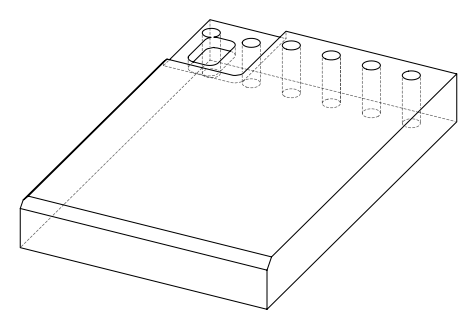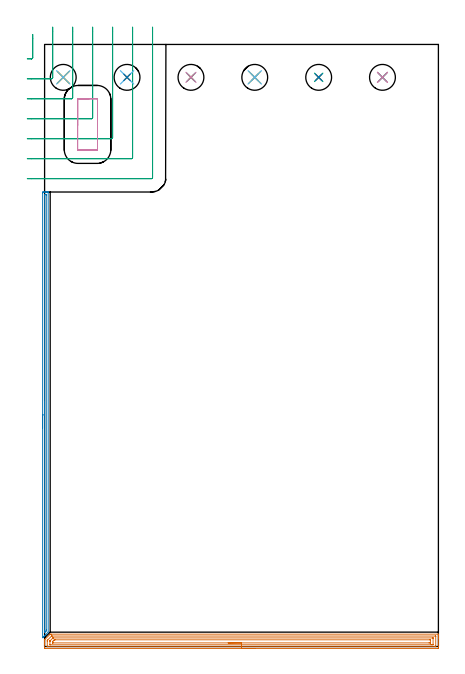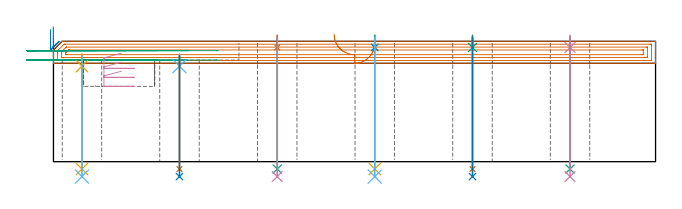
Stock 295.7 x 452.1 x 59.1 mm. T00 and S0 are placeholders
(PLAN: 22 operations, 14 tool changes, 23.1 min)
(1 AREA_MILL | FG_CHAMFER_SURFACE | UGT0205_001 | 9.69 min | 17241 mm3)
(2 AREA_MILL_1 | FG_CHAMFER_SURFACE_1 | UGT0205_001 | 5.49 min | 2948 mm3)
(3 MILL_CORNER_NOTCH_RECTANGULAR | CORNER_NOTCH_RECTANGULAR | UGT0201_104 | Follow Part, ap 5, ae 75% | 3.6 min | 92617 mm3)
(4 MILL_RECTANGULAR_POCKET | POCKET_RECTANGULAR_STRAIGHT | UGT0201_104 | Follow Part, ap 5, ae 75% | 1 min | 25171 mm3)
(5 SPOT_DRILL | STEP1HOLE | NXT0321_9005460120000 | 0.05 min | 180 mm3)
(6 SPOT_DRILL_1 | STEP1HOLE_1 | NXT0321_9005460120000 | 0.05 min | 180 mm3)
(7 SPOT_DRILL_2 | STEP1HOLE_2 | NXT0321_9005460120000 | 0.05 min | 182 mm3)
(8 SPOT_DRILL_3 | STEP1HOLE_3 | NXT0321_9005460120000 | 0.05 min | 183 mm3)
(9 SPOT_DRILL_4 | STEP1HOLE_4 | NXT0321_9005460120000 | 0.05 min | 184 mm3)
(10 SPOT_DRILL_5 | STEP1HOLE_5 | NXT0321_9005460120000 | 0.05 min | 182 mm3)
(11 DRILL_THROUGH_HOLE_INTO_CENTER | STEP1HOLE | NXT0301_087 | 0.23 min | 5077 mm3)
(12 DRILL_TO_ENLARGE_THROUGH_HOLE | STEP1HOLE | UGT0301_261 | 0.24 min | 9460 mm3)
(13 DRILL_THROUGH_HOLE_INTO_CENTER_1 | STEP1HOLE_1 | NXT0301_087 | 0.23 min | 5075 mm3)
(14 DRILL_TO_ENLARGE_THROUGH_HOLE_1 | STEP1HOLE_1 | UGT0301_261 | 0.24 min | 9462 mm3)
(15 DRILL_THROUGH_HOLE_INTO_CENTER_2 | STEP1HOLE_2 | NXT0301_087 | 0.26 min | 6047 mm3)
(16 DRILL_TO_ENLARGE_THROUGH_HOLE_2 | STEP1HOLE_2 | UGT0301_261 | 0.28 min | 11209 mm3)
(17 DRILL_THROUGH_HOLE_INTO_CENTER_3 | STEP1HOLE_3 | NXT0301_087 | 0.26 min | 6044 mm3)
(18 DRILL_TO_ENLARGE_THROUGH_HOLE_3 | STEP1HOLE_3 | UGT0301_261 | 0.28 min | 11214 mm3)
(19 DRILL_THROUGH_HOLE_INTO_CENTER_4 | STEP1HOLE_4 | NXT0301_087 | 0.26 min | 6039 mm3)
(20 DRILL_TO_ENLARGE_THROUGH_HOLE_4 | STEP1HOLE_4 | UGT0301_261 | 0.28 min | 11218 mm3)
(21 DRILL_THROUGH_HOLE_INTO_CENTER_5 | STEP1HOLE_5 | NXT0301_087 | 0.26 min | 6043 mm3)
(22 DRILL_TO_ENLARGE_THROUGH_HOLE_5 | STEP1HOLE_5 | UGT0301_261 | 0.28 min | 11209 mm3)
(TOOL UGT0205_001 | Chamfer Mill 20 x 3 x 45 deg. | D20 FL50 Z2)
(TOOL UGT0201_104 | End Mill 20 mm | D20 FL22 Z2)
(TOOL NXT0321_9005460120000 | NC Spot Drill, 142deg, 12mm, Carbide, Uncoated | D12 PA142 FL30 Z2)
(TOOL NXT0301_087 | Carbide Drill 11.6mm [860.1-1160-058A1-MM 2214] | D11.6 PA140 FL72 Z2)
(TOOL UGT0301_261 | Twist Drill 19.4 mm | D19.4 PA118 FL140 Z2)
(OP 1 AREA_MILL)
G17 G21 G94 G90
T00 M6
G54
G17 G0 G90 X157.85 Y-1.5 S1061 M3
G43 Z69.1 H0
Z58.3
G94 G1 X157.812 Z57.428 F250.
X157.698 Z56.563
X157.509 Z55.712
X157.247 Z54.88
X156.913 Z54.074
X156.51 Z53.3
X156.041 Z52.564
X155.51 Z51.872
X154.921 Z51.229
X154.278 Z50.64
X153.586 Z50.108
X152.85 Z49.64
X152.076 Z49.237
X151.27 Z48.903
X150.438 Z48.641
X149.586 Z48.452
X148.722 Z48.338
X147.85 Z48.3
X0.605
X0.084 Y-1.494 Z48.303
X0.008 Y-1.491 Z48.305
X0. Y-0.976 Z48.82
Y1.683 Z51.478
Y2.255 Z52.052
Y2.57 Z52.366
Y3.142 Z52.938
Y3.457 Z53.252
Y4.078 Z53.877
Y4.787 Z54.586
X0.001 Y4.916 Z54.716
X0.01 Y5.111 Z54.906
X0.129 Y5.23 Z55.028
X0.158 Y5.259 Z55.058
X4.119 Y9.22 Z59.018
X4.174 Y9.273 Z59.072
X4.198 Y9.293 Z59.093
X5.067 Y9.3 Z59.1
X295.541
X295.69 Y9.297 Z59.088
X295.693 Y9.273 Z59.064
X295.7 Y8.928 Z58.727
Y8.52 Z58.319
Y7.89 Z57.685
Y6.688 Z56.485
Y6.117 Z55.911
Y-0.376 Z49.421
X295.696 Y-0.976 Z48.821
X295.692 Y-1.492 Z48.306
X295.617 Y-1.494 Z48.303
X295.095 Y-1.5 Z48.3
X147.85
Y-0.086 Z49.714
X2.389
X2.167 Y-0.084 Z49.716
X2.058 Y-0.081 Z49.719
X2.012 Y-0.079 Z49.721
X2.008 Y-0.045 Z49.755
X2.004 Y0.052 Z49.852
X2. Y0.297 Z50.097
Y3.843 Z53.643
X2.003 Y4.343 Z54.143
X2.006 Y4.537 Z54.337
X2.01 Y4.632 Z54.432
X2.046 Y4.684 Z54.484
X2.389 Y5.039 Z54.839
X5.067 Y7.717 Z57.517
X5.155 Y7.802 Z57.602
X5.212 Y7.854 Z57.654
X5.242 Y7.879 Z57.679
X5.293 Y7.881 Z57.681
X5.515 Y7.884 Z57.684
X5.959 Y7.886 Z57.686
X293.311
X293.533 Y7.884 Z57.684
X293.642 Y7.881 Z57.681
X293.687 Y7.879 Z57.679
X293.691 Y7.845 Z57.645
X293.696 Y7.748 Z57.548
X293.7 Y7.503 Z57.303
X293.699 Y0.411 Z50.211
X293.692 Y0.023 Z49.823
X293.689 Y-0.079 Z49.721
X293.643 Y-0.082 Z49.718
X293.533 Y-0.084 Z49.716
X293.311 Y-0.086 Z49.714
X147.85
Y1.328 Z51.128
X4.531 Y1.329 Z51.129
X4.174 Y1.33 Z51.13
X4.056 Y1.333 Z51.133
X4.021 Y1.335 Z51.135
X4.01 Y1.396 Z51.196
X4.005 Y1.51 Z51.31
X4.001 Y1.683 Z51.483
X4. Y3.63 Z53.43
X4.005 Y3.986 Z53.786
X4.01 Y4.164 Z53.964
X4.017 Y4.206 Z54.006
X4.052 Y4.246 Z54.046
X4.143 Y4.343 Z54.143
X4.158 Y4.359 Z54.159
X5.959 Y6.16 Z55.96
X6.247 Y6.439 Z56.239
X6.27 Y6.459 Z56.259
X6.295 Y6.465 Z56.265
X6.361 Y6.468 Z56.268
X6.495 Y6.471 Z56.271
X291.169
X291.526 Y6.469 Z56.269
X291.644 Y6.467 Z56.267
X291.679 Y6.465 Z56.265
X291.69 Y6.404 Z56.204
X291.695 Y6.29 Z56.09
X291.699 Y6.117 Z55.917
Y1.683 Z51.483
X291.698 Y1.513 Z51.313
X291.69 Y1.344 Z51.144
X291.526 Y1.335 Z51.135
X290.989 Y1.33 Z51.13
X290.633 Y1.329 Z51.129
X290.098 Y1.328 Z51.128
X147.85
Y2.743 Z52.543
X6.677
X6.088 Y2.748 Z52.548
X6.021 Y2.749 Z52.549
X6.01 Y2.753 Z52.553
X6.006 Y2.774 Z52.574
X6.003 Y2.823 Z52.623
X6.001 Y3.02 Z52.82
X6. Y3.416 Z53.216
X6.002 Y3.457 Z53.257
X6.01 Y3.668 Z53.468
X6.026 Y3.765 Z53.565
X6.092 Y3.834 Z53.634
X6.278 Y4.026 Z53.826
X6.851 Y4.603 Z54.403
X7.168 Y4.915 Z54.715
X7.253 Y4.997 Z54.797
X7.304 Y5.044 Z54.844
X7.385 Y5.05 Z54.85
X7.744 Y5.055 Z54.855
X7.918 Y5.057 Z54.857
X289.023
X289.612 Y5.052 Z54.852
X289.679 Y5.05 Z54.85
X289.69 Y5.047 Z54.847
X289.694 Y5.026 Z54.826
X289.697 Y4.977 Z54.777
X289.699 Y4.779 Z54.579
Y3.034 Z52.834
X289.696 Y2.822 Z52.622
X289.693 Y2.77 Z52.57
X289.69 Y2.75 Z52.55
X289.669 Y2.748 Z52.548
X289.565 Y2.745 Z52.545
X288.849 Y2.743 Z52.543
X288.675
X147.85
X146.978 Z52.581
X146.113 Z52.695
X145.262 Z52.883
X144.43 Z53.146
X143.624 Z53.48
X142.85 Z53.882
X142.114 Z54.351
X141.422 Z54.882
X140.779 Z55.472
X140.19 Z56.115
X139.658 Z56.807
X139.19 Z57.543
X138.787 Z58.316
X138.453 Z59.122
X138.191 Z59.954
X138.002 Z60.806
X137.888 Z61.671
X137.85 Z62.543
G0 Z69.1
M5
M2
(OP 2 AREA_MILL_1)
G17 G21 G94 G90
T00 M6
G54
G17 G0 G90 X-1.5 Y163.95 S1061 M3
G43 Z69.1 H0
Z64.9
G94 G1 Y163.988 Z64.028 F250.
Y164.102 Z63.164
Y164.291 Z62.312
Y164.553 Z61.48
Y164.887 Z60.674
Y165.29 Z59.9
Y165.759 Z59.164
Y166.29 Z58.472
Y166.879 Z57.829
Y167.522 Z57.24
Y168.214 Z56.709
Y168.95 Z56.24
Y169.724 Z55.837
Y170.53 Z55.503
Y171.362 Z55.241
Y172.214 Z55.052
Y173.078 Z54.938
Y173.95 Z54.9
Y340.673
X-1.497 Y341.03
X-1.492 Y341.29 Z54.904
X-1.149 Y341.3 Z55.247
X-0.887 Z55.508
X-0.274 Z56.12
X0.249 Z56.646
X0.6 Z56.996
X1.123 Z57.519
X1.474 Z57.869
X2.177 Z58.576
X2.418 Z58.817
X2.56 Y341.298 Z58.953
X2.697 Y341.29 Z59.089
X2.7 Y341.12 Z59.1
X2.699 Y10.8 Z59.099
X1.037 Y9.135 Z57.434
X0.298 Y8.397 Z56.696
X0.163 Y8.261 Z56.559
X0.022 Y8.121 Z56.419
X-0.13 Y7.969 Z56.268
X-0.274 Y7.823 Z56.121
X-0.425 Y7.674 Z55.973
X-0.558 Y7.541 Z55.84
X-0.711 Y7.386 Z55.683
X-0.872 Y7.227 Z55.526
X-0.985 Y7.114 Z55.413
X-1.371 Y6.728 Z55.027
X-1.498 Y6.601 Z54.9
X-1.5 Y6.78
Y173.95
X-0.086 Z56.314
X-0.085 Y338.886 Z56.315
X-0.082 Y339.236 Z56.318
X-0.079 Y339.278 Z56.321
X-0.077 Y339.29 Z56.323
X-0.048 Y339.293 Z56.352
X0.06 Y339.297 Z56.46
X0.195 Y339.3 Z56.595
X0.6 Z57.
X1.069 Z57.469
X1.233 Y339.297 Z57.633
X1.266 Y339.294 Z57.666
X1.277 Y339.29 Z57.677
X1.28 Y339.28 Z57.68
X1.283 Y339.241 Z57.683
X1.285 Y339.079 Z57.685
Y12.59
X1.281 Y11.894 Z57.681
X1.279 Y11.846 Z57.679
X1.253 Y11.815 Z57.653
X1.144 Y11.696 Z57.544
X0.428 Y10.978 Z56.828
X0.253 Y10.802 Z56.653
X0.062 Y10.615 Z56.462
X-0.017 Y10.54 Z56.383
X-0.079 Y10.485 Z56.321
X-0.082 Y10.606 Z56.318
X-0.084 Y10.802 Z56.316
X-0.085 Y11.225 Z56.315
X-0.086 Y11.504 Z56.314
Y173.95
Y174.822 Z56.352
Y175.687 Z56.466
Y176.538 Z56.655
Y177.37 Z56.917
Y178.176 Z57.251
Y178.95 Z57.654
Y179.686 Z58.123
Y180.378 Z58.654
Y181.021 Z59.243
Y181.61 Z59.886
Y182.142 Z60.579
Y182.61 Z61.314
Y183.013 Z62.088
Y183.347 Z62.894
Y183.609 Z63.726
Y183.798 Z64.578
Y183.912 Z65.443
Y183.95 Z66.314
G0 Z69.1
M5
M2
(OP 3 MILL_CORNER_NOTCH_RECTANGULAR)
G17 G21 G94 G90
T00 M6
G54
G17 G0 G90 X-13. Y441.3 S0 M3
G43 Z69.1 H0
Z54.5
G94 G1 X-10. F250.
X-9.893 F500.
G3 X-8.9 Y442.293 R1.
G1 Y456.66
Y459.66 F250.
G0 Z69.1
X-13. Y426.3
Z54.5
G1 X-10.
X5.107 F500.
G3 X6.1 Y427.293 R1.
G1 Y462.1
Y465.1 F250.
G0 Z69.1
X-13. Y411.3
Z54.5
G1 X-10.
X20.106 F500.
G3 X21.1 Y412.294 R1.
G1 Y462.1
Y465.1 F250.
G0 Z69.1
X-13. Y396.3
Z54.5
G1 X-10.
X35.106 F500.
G3 X36.1 Y397.294 R1.
G1 Y462.1
Y465.1 F250.
G0 Z69.1
X-13. Y381.3
Z54.5
G1 X-10.
X50.105 F500.
G3 X51.1 Y382.295 R1.
G1 Y462.1
Y465.1 F250.
G0 Z69.1
X-13. Y366.3
Z54.5
G1 X-10.
X65.105 F500.
G3 X66.1 Y367.295 R1.
G1 Y462.1
Y465.1 F250.
G0 Z69.1
X-13. Y351.3
Z54.5
G1 X-10.
X80.105 F500.
G3 X81.1 Y352.295 R1.
G1 Y462.1
Y465.1 F250.
G0 Z69.1
X-13. Y441.3
Z49.9
G1 X-10.
X-9.893 F500.
G3 X-8.9 Y442.293 R1.
G1 Y456.66
Y459.66 F250.
G0 Z69.1
X-13. Y426.3
Z49.9
G1 X-10.
X5.107 F500.
G3 X6.1 Y427.293 R1.
G1 Y462.1
Y465.1 F250.
G0 Z69.1
X-13. Y411.3
Z49.9
G1 X-10.
X20.106 F500.
G3 X21.1 Y412.294 R1.
G1 Y462.1
Y465.1 F250.
G0 Z69.1
X-13. Y396.3
Z49.9
G1 X-10.
X35.106 F500.
G3 X36.1 Y397.294 R1.
G1 Y462.1
Y465.1 F250.
G0 Z69.1
X-13. Y381.3
Z49.9
G1 X-10.
X50.105 F500.
G3 X51.1 Y382.295 R1.
G1 Y462.1
Y465.1 F250.
G0 Z69.1
X-13. Y366.3
Z49.9
G1 X-10.
X65.105 F500.
G3 X66.1 Y367.295 R1.
G1 Y462.1
Y465.1 F250.
G0 Z69.1
X-13. Y351.3
Z49.9
G1 X-10.
X80.105 F500.
G3 X81.1 Y352.295 R1.
G1 Y462.1
Y465.1 F250.
G0 Z69.1
M5
M2
(OP 4 MILL_RECTANGULAR_POCKET)
G17 G21 G94 G90
T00 M6
G54
G17 G0 G90 X33.361 Y411.3 S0 M3
G43 Z69.1 H0
Z53.26
G94 G1 X25.1 Z51.046 F250.
X25.03 Z51.028
X24.9 Y411.223 Z50.987
X24.842 Y411.171 Z50.966
X24.8 Y411.078 Z50.939
Y411. Z50.918
Y392.05 Z45.84
Y373.1 F500.
G3 X25.1 Y372.8 R0.3
G1 X39.4
G3 X39.7 Y373.1 R0.3
G1 Y411.
G3 X39.4 Y411.3 R0.3
G1 X25.1
X25.03 Y411.302
X24.967 Y411.269
X24.93 Y411.251
X24.9 Y411.223
G3 X24.8 Y411. R0.3
G1 Y392.05
Y391.05
G0 X33.361 Y411.3 Z48.84
G1 X25.1 Z46.626 F250.
X25.03 Z46.608
X24.9 Y411.223 Z46.567
X24.842 Y411.171 Z46.546
X24.8 Y411.078 Z46.519
Y411. Z46.498
Y392.05 Z41.42
Y373.1 F500.
G3 X25.1 Y372.8 R0.3
G1 X39.4
G3 X39.7 Y373.1 R0.3
G1 Y411.
G3 X39.4 Y411.3 R0.3
G1 X25.1
X25.03 Y411.302
X24.967 Y411.269
X24.93 Y411.251
X24.9 Y411.223
G3 X24.8 Y411. R0.3
G1 Y392.05
Y391.05
G0 X33.361 Y411.3 Z44.42
G1 X25.1 Z42.206 F250.
X25.03 Z42.188
X24.9 Y411.223 Z42.147
X24.842 Y411.171 Z42.126
X24.8 Y411.078 Z42.099
Y411. Z42.078
Y392.05 Z37.
Y373.1 F500.
G3 X25.1 Y372.8 R0.3
G1 X39.4
G3 X39.7 Y373.1 R0.3
G1 Y411.
G3 X39.4 Y411.3 R0.3
G1 X25.1
X25.03 Y411.302
X24.967 Y411.269
X24.93 Y411.251
X24.9 Y411.223
G3 X24.8 Y411. R0.3
G1 Y392.05
Y391.05
G0 Z69.1
M5
M2
(OP 5 SPOT_DRILL)
G17 G21 G94 G90
T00 M6
G54
G17 G0 G90 X14. Y427.4 S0 M3
G43 Z69.1 H0
G94 G81 G98 Z46.9 F250. R52.9
G80
M5
M2
(OP 6 SPOT_DRILL_1)
G17 G21 G94 G90
T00 M6
G54
G17 G0 G90 X61.9 Y427.4 S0 M3
G43 Z69.1 H0
G94 G81 G98 Z46.9 F250. R52.9
G80
M5
M2
(OP 7 SPOT_DRILL_2)
G17 G21 G94 G90
T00 M6
G54
G17 G0 G90 X109.9 Y427.4 S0 M3
G43 Z69.1 H0
G94 G81 G98 Z56.1 F250. R62.1
G80
M5
M2
(OP 8 SPOT_DRILL_3)
G17 G21 G94 G90
T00 M6
G54
G17 G0 G90 X157.8 Y427.4 S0 M3
G43 Z69.1 H0
G94 G81 G98 Z56.1 F250. R62.1
G80
M5
M2
(OP 9 SPOT_DRILL_4)
G17 G21 G94 G90
T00 M6
G54
G17 G0 G90 X205.8 Y427.4 S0 M3
G43 Z69.1 H0
G94 G81 G98 Z56.1 F250. R62.1
G80
M5
M2
(OP 10 SPOT_DRILL_5)
G17 G21 G94 G90
T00 M6
G54
G17 G0 G90 X253.7 Y427.4 S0 M3
G43 Z69.1 H0
G94 G81 G98 Z56.1 F250. R62.1
G80
M5
M2
(OP 11 DRILL_THROUGH_HOLE_INTO_CENTER)
G17 G21 G94 G90
T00 M6
G54
G17 G0 G90 X14. Y427.4 S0 M3
G43 Z69.1 H1
G94 G73 G98 Z-3.611 F250. Q10.702 R51.9
G80
M5
M2
(OP 12 DRILL_TO_ENLARGE_THROUGH_HOLE)
G17 G21 G94 G90
T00 M6
G54
G17 G0 G90 X14. Y427.4 S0 M3
G43 Z69.1 H0
G94 G73 G98 Z-7.328 F250. Q19.076 R51.9
G80
M5
M2
(OP 13 DRILL_THROUGH_HOLE_INTO_CENTER_1)
G17 G21 G94 G90
T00 M6
G54
G17 G0 G90 X61.9 Y427.4 S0 M3
G43 Z69.1 H1
G94 G73 G98 Z-3.611 F250. Q10.702 R51.9
G80
M5
M2
(OP 14 DRILL_TO_ENLARGE_THROUGH_HOLE_1)
G17 G21 G94 G90
T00 M6
G54
G17 G0 G90 X61.9 Y427.4 S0 M3
G43 Z69.1 H0
G94 G73 G98 Z-7.328 F250. Q19.076 R51.9
G80
M5
M2
(OP 15 DRILL_THROUGH_HOLE_INTO_CENTER_2)
G17 G21 G94 G90
T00 M6
G54
G17 G0 G90 X109.9 Y427.4 S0 M3
G43 Z69.1 H1
G94 G73 G98 Z-3.611 F250. Q10.452 R61.1
G80
M5
M2
(OP 16 DRILL_TO_ENLARGE_THROUGH_HOLE_2)
G17 G21 G94 G90
T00 M6
G54
G17 G0 G90 X109.9 Y427.4 S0 M3
G43 Z69.1 H0
G94 G73 G98 Z-7.328 F250. Q16.607 R61.1
G80
M5
M2
(OP 17 DRILL_THROUGH_HOLE_INTO_CENTER_3)
G17 G21 G94 G90
T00 M6
G54
G17 G0 G90 X157.8 Y427.4 S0 M3
G43 Z69.1 H1
G94 G73 G98 Z-3.611 F250. Q10.452 R61.1
G80
M5
M2
(OP 18 DRILL_TO_ENLARGE_THROUGH_HOLE_3)
G17 G21 G94 G90
T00 M6
G54
G17 G0 G90 X157.8 Y427.4 S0 M3
G43 Z69.1 H0
G94 G73 G98 Z-7.328 F250. Q16.607 R61.1
G80
M5
M2
(OP 19 DRILL_THROUGH_HOLE_INTO_CENTER_4)
G17 G21 G94 G90
T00 M6
G54
G17 G0 G90 X205.8 Y427.4 S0 M3
G43 Z69.1 H1
G94 G73 G98 Z-3.611 F250. Q10.452 R61.1
G80
M5
M2
(OP 20 DRILL_TO_ENLARGE_THROUGH_HOLE_4)
G17 G21 G94 G90
T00 M6
G54
G17 G0 G90 X205.8 Y427.4 S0 M3
G43 Z69.1 H0
G94 G73 G98 Z-7.328 F250. Q16.607 R61.1
G80
M5
M2
(OP 21 DRILL_THROUGH_HOLE_INTO_CENTER_5)
G17 G21 G94 G90
T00 M6
G54
G17 G0 G90 X253.7 Y427.4 S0 M3
G43 Z69.1 H1
G94 G73 G98 Z-3.611 F250. Q10.452 R61.1
G80
M5
M2
(OP 22 DRILL_TO_ENLARGE_THROUGH_HOLE_5)
G17 G21 G94 G90
T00 M6
G54
G17 G0 G90 X253.7 Y427.4 S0 M3
G43 Z69.1 H0
G94 G73 G98 Z-7.328 F250. Q16.607 R61.1
G80
M5
M2
